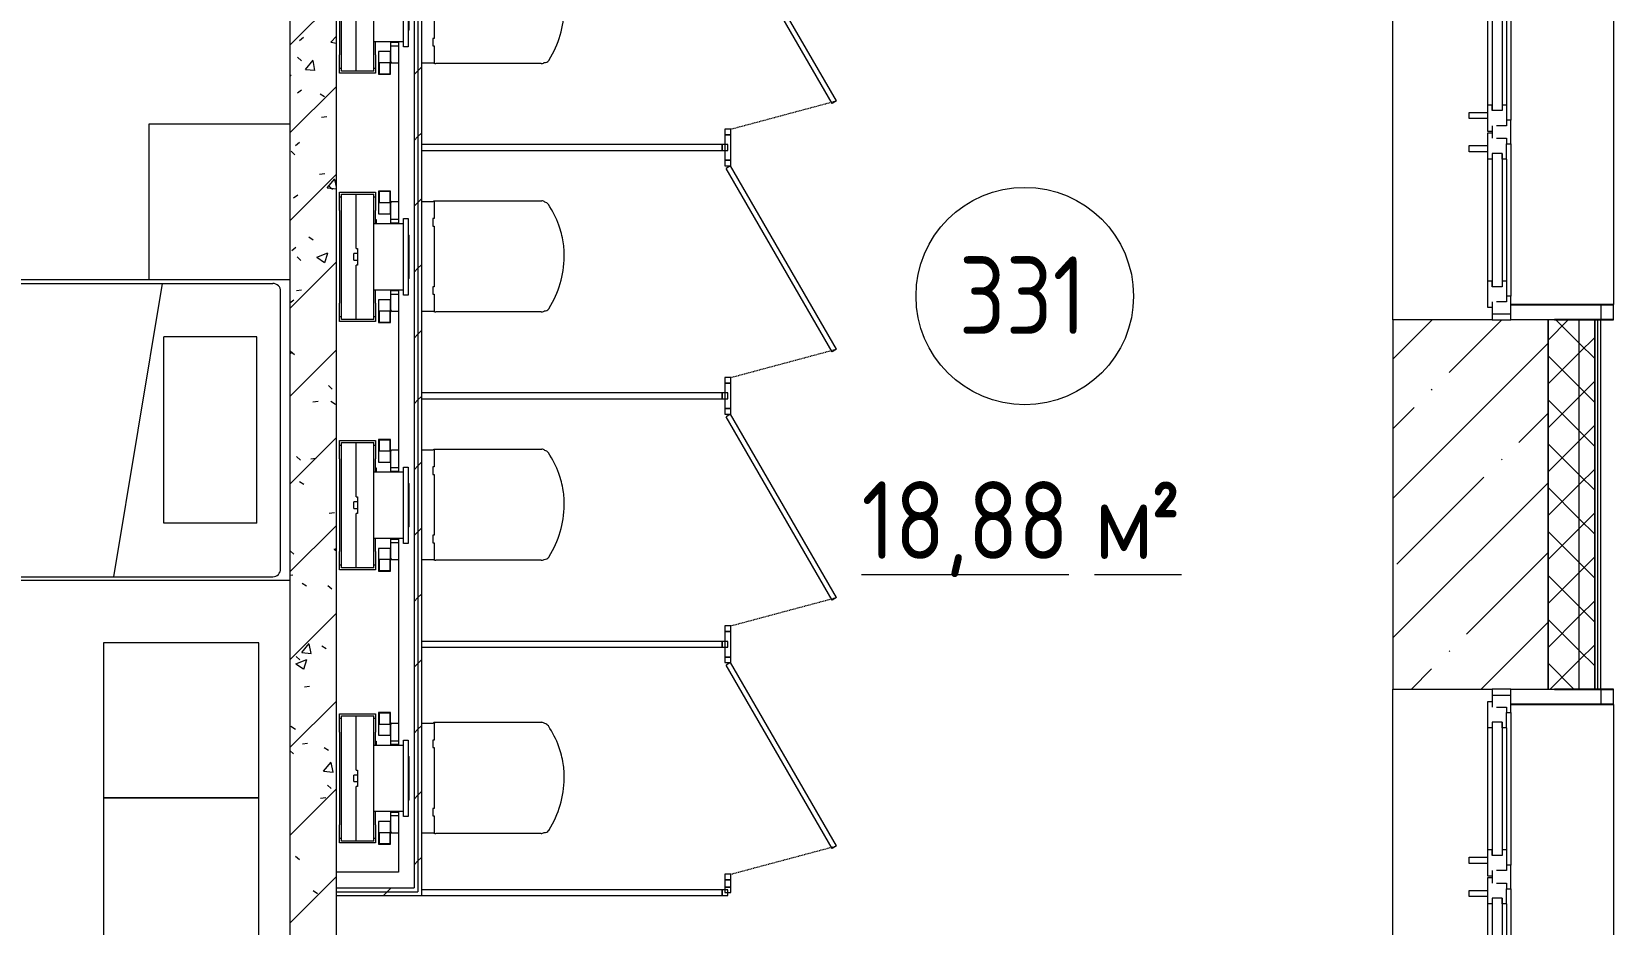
# Model space of a CAD drawing. Header units: millimetres. Extents: x -515342 to 330399, y -224905 to 507333.
# Drawn here: x -278011 to -272920, y 268753 to 271629 of the extents above; entities that cross this region are included whole.
import ezdxf

# ---------------------------------------------------------------- set-up
doc = ezdxf.new("R2010")
doc.units = ezdxf.units.MM
doc.linetypes.add('ASVP_Невидимые', pattern=[5, 3, -2])
doc.layers.get('0').update_dxf_attribs({"lineweight": 0})
for name, color, linetype, lineweight in [('_ Окна', 7, 'Continuous', 0), ('Витраж', 7, 'Continuous', 0), ('Марки помещений', 7, 'Continuous', 0), ('Мебель', 7, 'Continuous', 0), ('Обобщенные модели', 7, 'Continuous', 0), ('Окна', 7, 'Continuous', 0), ('Панели витража', 7, 'Continuous', 0), ('Сантехника', 7, 'Continuous', 0), ('Стены внутренние', 7, 'Continuous', 0), ('Стены наружные', 7, 'Continuous', 0), ('Стены несущие', 7, 'Continuous', 0), ('Стены отделка', 7, 'Continuous', 0), ('Стены перегородки', 7, 'Continuous', 0), ('Стены штриховка', 7, 'Continuous', 0)]:
    doc.layers.add(name, color=color, linetype=linetype, lineweight=lineweight)
doc.styles.add('GOST Common_1', font='', dxfattribs={"width": 0.9, "height": 250})
doc.styles.add('GOST Common_2', font='', dxfattribs={"width": 0.9, "height": 250})
doc.styles.get('GOST Common_1').set_extended_font_data('GOST Common')
doc.styles.get('GOST Common_2').set_extended_font_data('GOST Common')
pattern_1 = [(45, (0, 0), (-70.71068, 70.71068), []), (135, (0, 0), (-70.71068, -70.71068), [])]
pattern_2 = [(45, (-375064.64, 258270.41), (-106.06602, 106.06602), [])]

# ---------------------------------------------------------------- blocks, each defined once
blk = doc.blocks.new('Окно_ПВХ_2Створки_1Фрамуга-верх - АР_Окно_ОП_1820_h_х11700_2ст1фр-в-9696407-О_АР_П_3__6_750_План 3 этажа')
at = {"layer": '_ Окна'}
for p, q in [((-529, 130), (-605, 130)), ((-605, 130), (-605, 70)), ((-585, 70), (-585, 130)), ((-547, 84), (-547, 116)), ((-547, 116), (-529, 116)), ((-529, 116), (-529, 130)), ((-480, 116), (-529, 116)), ((-498, 102), (-498, 70)), ((-480, 102), (-498, 102)), ((-498, 102), (-69, 102)), ((-480, 116), (-480, 102)), ((-87, 116), (-87, 102)), ((-87, 116), (-38, 116)), ((-87, 102), (-69, 102)), ((-69, 102), (-69, 70)), ((38, 130), (-38, 130)), ((-38, 130), (-38, 116)), ((-38, 116), (-20, 116)), ((-20, 116), (-20, 84)), ((20, 84), (20, 116)), ((20, 116), (38, 116)), ((38, 116), (38, 130)), ((87, 116), (38, 116)), ((69, 102), (69, 70)), ((87, 102), (69, 102)), ((69, 102), (498, 102)), ((87, 116), (87, 102)), ((480, 116), (480, 102)), ((480, 116), (529, 116)), ((480, 102), (498, 102)), ((498, 102), (498, 70)), ((529, 130), (529, 116)), ((605, 130), (529, 130)), ((529, 116), (547, 116)), ((547, 116), (547, 84)), ((585, 70), (585, 130)), ((605, 70), (605, 130)), ((-605, 70), (-547, 70)), ((-565, 56), (-565, 70)), ((-480, 56), (-565, 56)), ((-498, 70), (-480, 70)), ((-498, 70), (-69, 70)), ((-480, 70), (-480, 56)), ((-87, 70), (-87, 56)), ((-69, 70), (-87, 70)), ((-2, 56), (-87, 56)), ((-20, 70), (20, 70)), ((-2, 70), (-2, 56)), ((2, 56), (2, 70)), ((87, 56), (2, 56)), ((69, 70), (87, 70)), ((69, 70), (498, 70)), ((87, 70), (87, 56)), ((480, 70), (480, 56)), ((498, 70), (480, 70)), ((565, 56), (480, 56)), ((547, 70), (605, 70)), ((565, 70), (565, 56))]:
    blk.add_line(p, q, dxfattribs=at)
at = {"layer": 'Окна'}
for p, q in [((-529, 130), (-38, 130)), ((-480, 116), (-87, 116)), ((38, 130), (529, 130)), ((87, 116), (480, 116)), ((-87, 56), (-480, 56)), ((-63.5, -4), (-63.5, 56)), ((-43.5, 56), (-43.5, -4)), ((43.5, -4), (43.5, 56)), ((63.5, 56), (63.5, -4)), ((480, 56), (87, 56)), ((-43.5, -4), (-63.5, -4)), ((63.5, -4), (43.5, -4))]:
    blk.add_line(p, q, dxfattribs=at)
blk = doc.blocks.new('Прямоугольный импост - АР_Откос_Металлический_50х330 Белый Левый-9898759-О_АР_П_3__6_750_План 3 этажа')
at = {"layer": 'Витраж'}
blk.add_line((-515, 4442.4), (-515, 5552.4), dxfattribs=at)
blk = doc.blocks.new('Прямоугольный импост - АР_Откос_Металлический_50х330 Белый Левый-V24-О_АР_П_3__6_750_План 3 этажа')
at = {"layer": 'Витраж', "lineweight": 18}
for p, q in [((0, 40), (-50, 40)), ((-50, 40), (-50, -290)), ((-49, -290), (-49, 39)), ((-49, 39), (-1, 39)), ((-1, 39), (-1, -150)), ((0, -150), (0, 40)), ((-1, -150), (0, -150))]:
    blk.add_line(p, q, dxfattribs=at)
blk = doc.blocks.new('Прямоугольный импост - АР_Откос_Металлический_50х330 Коричневый Левый-9899776-О_АР_П_3__6_750_План 3 этажа')
at = {"layer": 'Витраж'}
blk.add_line((-515, 2004.9), (-515, 3114.9), dxfattribs=at)
blk = doc.blocks.new('Прямоугольный импост - АР_Откос_Металлический_50х330 Коричневый Правый-9899919-О_АР_П_3__6_750_План 3 этажа')
at = {"layer": 'Витраж', "lineweight": 18}
for p, q in [((-50, -290), (-50, 40)), ((-50, 40), (0, 40)), ((-1, 39), (-49, 39)), ((-49, 39), (-49, -290)), ((-1, -150), (-1, 39)), ((0, 40), (0, -150)), ((0, -150), (-1, -150))]:
    blk.add_line(p, q, dxfattribs=at)
blk = doc.blocks.new('СД_Люблино_Фасады_rvt-1-О_АР_П_3__6_750_План 3 этажа')
at = {"layer": 'Стены внутренние'}
h = blk.add_hatch(dxfattribs=at)
h.set_pattern_fill('FP_1', color=256, style=0, pattern_type=2)
h.set_pattern_definition([(45, (0, 0), (-224.5064, 224.5064), []), (45, (224.5, 0), (-224.5064, 224.5064), [396.875, -79.375, 3.353, -76.022])])
h.paths.add_polyline_path([(101935, 200), (101935, 1954.4), (101435, 1954.4), (101435, 200)])
h.paths.add_polyline_path([(101769, 3164.4), (101935, 3164.4), (101935, 4334.9), (101435, 4334.9), (101435, 3164.4), (101755.9, 3164.4)])
h.paths.add_polyline_path([(101935, 5544.9), (101935, 6982.9), (101435, 6982.9), (101435, 5544.9), (101815, 5544.9)])
h.paths.add_polyline_path([(101755, 8592.9), (101935, 8592.9), (101935, 10030.8), (101435, 10030.8), (101435, 8592.9), (101724.8, 8592.9)])
h.paths.add_polyline_path([(101935, 11240.8), (101935, 12429.9), (101435, 12429.9), (101435, 11240.8), (101815, 11240.8)])
h.paths.add_polyline_path([(101755, 13639.9), (101935, 13639.9), (101935, 15405), (101435, 15405), (101435, 13639.9), (101724.8, 13639.9)])
at = {"layer": 'Стены наружные'}
h = blk.add_hatch(dxfattribs=at)
h.set_pattern_fill('FP_5', color=256, style=0, pattern_type=2)
h.set_pattern_definition(pattern_1)
h.paths.add_polyline_path([(102035, -450), (102085, -450), (102085, 1954.4), (102035, 1954.4), (102035, -400)])
h.paths.add_polyline_path([(102035, 3164.4), (102085, 3164.4), (102085, 4334.9), (102035, 4334.9), (102035, 3376.9)])
h.paths.add_polyline_path([(102085, 5544.9), (102085, 6982.9), (102035, 6982.9), (102035, 5544.9)])
h.paths.add_polyline_path([(102035, 8592.9), (102085, 8592.9), (102085, 10030.8), (102035, 10030.8), (102035, 8752.3)])
h.paths.add_polyline_path([(102035, 11240.8), (102085, 11240.8), (102085, 12429.9), (102035, 12429.9), (102035, 11260.8)])
h.paths.add_polyline_path([(102035, 13639.9), (102085, 13639.9), (102085, 16005), (102035, 16005), (102035, 13769.3)])
h = blk.add_hatch(dxfattribs=at)
h.set_pattern_fill('FP_5', color=256, style=0, pattern_type=2)
h.set_pattern_definition(pattern_1)
h.paths.add_polyline_path([(101935, -400), (102035, -400), (102035, 1954.4), (101935, 1954.4), (101935, -300)])
h.paths.add_polyline_path([(101980.2, 3164.4), (102035, 3164.4), (102035, 4334.9), (101935, 4334.9), (101935, 3164.4)])
h.paths.add_polyline_path([(101935, 5544.9), (102035, 5544.9), (102035, 6982.9), (101935, 6982.9), (101935, 5885.4)])
h.paths.add_polyline_path([(102035, 8592.9), (102035, 10030.8), (101935, 10030.8), (101935, 8592.9), (101980.2, 8592.9)])
h.paths.add_polyline_path([(102035, 11240.8), (102035, 12429.9), (101935, 12429.9), (101935, 11240.8), (101980.2, 11240.8)])
h.paths.add_polyline_path([(102035, 13639.9), (102035, 15905), (101935, 15905), (101935, 13639.9), (101980.2, 13639.9)])
at = {"layer": 'Стены внутренние'}
for p, q in [((101435, 12429.9), (101435, 13639.9)), ((102105, 12479.1), (102105, 12430.7)), ((101435, 10030.8), (101435, 11240.8)), ((102105, 11240), (102105, 11191.6))]:
    blk.add_line(p, q, dxfattribs=at)
at = {"layer": 'Стены несущие'}
for p, q in [((101435, 12429.9), (101435, 11240.8)), ((101755, 12429.9), (101435, 12429.9)), ((101935, 12429.9), (101815, 12429.9)), ((101935, 11240.8), (101935, 12429.9)), ((101935, 12429.9), (101935, 11240.8)), ((101435, 11240.8), (101755, 11240.8)), ((101815, 11240.8), (101935, 11240.8))]:
    blk.add_line(p, q, dxfattribs=at)
at = {"layer": 'Стены отделка', "lineweight": 9}
for p, q in [((102035, 12429.9), (101935, 12429.9)), ((102085, 12429.9), (102035, 12429.9)), ((102095, 12429.9), (102085, 12429.9)), ((102105, 12429.9), (102095, 12429.9)), ((102105, 11240.8), (102105, 12429.9)), ((101935, 11240.8), (102035, 11240.8)), ((102035, 11240.8), (102085, 11240.8)), ((102085, 11240.8), (102095, 11240.8)), ((102095, 11240.8), (102105, 11240.8))]:
    blk.add_line(p, q, dxfattribs=at)
at = {"layer": 'Стены штриховка'}
for p, q in [((102035, 11240.8), (102035, 12429.9)), ((102085, 11240.8), (102085, 12429.9)), ((102085, 12429.9), (102085, 11240.8)), ((102095, 11240.8), (102095, 12429.9))]:
    blk.add_line(p, q, dxfattribs=at)
at = {"layer": 'Витраж', "lineweight": 9}
for name, p, rotation in [('Прямоугольный импост - АР_Откос_Металлический_50х330 Белый Левый-9898759-О_АР_П_3__6_750_План 3 этажа', (101630, 18032.4), 180), ('Прямоугольный импост - АР_Откос_Металлический_50х330 Белый Левый-V24-О_АР_П_3__6_750_План 3 этажа', (102105, 12429.9), 270.0000000000001), ('Прямоугольный импост - АР_Откос_Металлический_50х330 Коричневый Левый-9899776-О_АР_П_3__6_750_План 3 этажа', (101630, 13195.7), 180)]:
    blk.add_blockref(name, p, dxfattribs=dict(at, rotation=rotation))
at = {"layer": 'Витраж', "lineweight": 9, "extrusion": (0, 0, -1), "rotation": 89.9999999999999}
blk.add_blockref('Прямоугольный импост - АР_Откос_Металлический_50х330 Коричневый Правый-9899919-О_АР_П_3__6_750_План 3 этажа', (-102105, 11240.8), dxfattribs=at)
at = {"layer": 'Окна', "lineweight": 9, "rotation": 269.9999999999997}
for p in [(101685, 13034.9), (101685, 10635.8)]:
    blk.add_blockref('Окно_ПВХ_2Створки_1Фрамуга-верх - АР_Окно_ОП_1820_h_х11700_2ст1фр-в-9696407-О_АР_П_3__6_750_План 3 этажа', p, dxfattribs=at)
blk = doc.blocks.new('Кровать-Больница - 0970 x 2100 мм-V41-О_АР_П_3__6_750_План 3 этажа')
at = {"layer": 'Мебель'}
for p, q in [((-76.5, 1441), (893.5, 1441)), ((-76.5, 1415.6), (-76.5, 1441)), ((893.5, 1415.6), (893.5, 1441)), ((-76.5, -612.3), (-76.5, 1415.6)), ((-76.5, 1415.6), (893.5, 1415.6)), ((893.5, 1415.6), (893.5, -612.3)), ((-63.8, 1339.4), (-63.8, -557.4)), ((-38.4, 1364.8), (855.4, 1364.8)), ((880.8, 1339.4), (880.8, -557.4)), ((880.8, -201.8), (-63.8, -45.1)), ((108.5, -206.6), (708.5, -206.6)), ((108.5, -506.6), (108.5, -206.6)), ((708.5, -506.6), (708.5, -206.6)), ((108.5, -506.6), (708.5, -506.6)), ((-38.4, -582.8), (855.4, -582.8))]:
    blk.add_line(p, q, dxfattribs=at)
for centre, start, end in [((-38.4, 1339.4), 90, 180), ((855.4, 1339.4), 0, 90), ((-38.4, -557.4), 180, 270), ((855.4, -557.4), 270, 0)]:
    blk.add_arc(centre, 25.4, start, end, dxfattribs=at)
blk = doc.blocks.new('Прикроватная тумба - Прикроватная тумба-V42-О_АР_П_3__6_750_План 3 этажа')
at = {"layer": 'Мебель'}
for p, q in [((453.3, 500), (0, 500)), ((0, 500), (0, 0))]:
    blk.add_line(p, q, dxfattribs=at)
blk = doc.blocks.new('Гардероб встроенный - Шкаф для одежды-8739033-О_АР_П_3__6_750_План 3 этажа')
at = {"layer": 'Мебель'}
for p, q in [((500, 0), (0, 0)), ((0, 0), (0, -500)), ((500, -500), (500, 0)), ((0, -500), (500, -500))]:
    blk.add_line(p, q, dxfattribs=at)
blk = doc.blocks.new('Прямоугольный импост - ASVP_ПерегородкаСантехническая_Профиль_18х19мм-9051963-О_АР_П_3__6_750_План 3 этажа')
at = {"layer": 'Витраж'}
for p, q in [((-18, -9.5), (-18, 9.5)), ((-18, 9.5), (0, 9.5)), ((0, 9.5), (0, -9.5)), ((0, -9.5), (-18, -9.5))]:
    blk.add_line(p, q, dxfattribs=at)
blk = doc.blocks.new('ASVP_ПерегородкаСантехническая_Панель - ASVP_ПанельСантехническая_ЛДСП16мм-9055729-О_АР_П_3__6_750_План 3 этажа')
at = {"layer": 'Панели витража'}
for p, q in [((41, 9.5), (-41, 9.5)), ((-41, 9.5), (-41, -9.5)), ((41, -9.5), (41, 9.5)), ((-41, -9.5), (41, -9.5))]:
    blk.add_line(p, q, dxfattribs=at)
blk = doc.blocks.new('Прямоугольный импост - ASVP_ПерегородкаСантехническая_Профиль_18х19мм-8960592-О_АР_П_3__6_750_План 3 этажа')
at = {"layer": 'Витраж'}
for p, q in [((-9, -9.5), (-9, 9.5)), ((-9, 9.5), (9, 9.5)), ((9, 9.5), (9, -9.5)), ((9, -9.5), (-9, -9.5))]:
    blk.add_line(p, q, dxfattribs=at)
blk = doc.blocks.new('ASVP_ПерегородкаСантехническая_Дверь - ASVP_ДверьСантехническая_Л-8882368-О_АР_П_3__6_750_План 3 этажа')
at = {"layer": 'Панели витража'}
for p, q in [((249.6, 349), (-341, 8)), ((257.6, 335.1), (-333, -5.9)), ((249.6, 349), (257.6, 335.1)), ((-341, 8), (-333, -5.9))]:
    blk.add_line(p, q, dxfattribs=at)
at = {"layer": 'Панели витража', "linetype": 'ASVP_Невидимые'}
blk.add_line((341, 8), (249.6, 349), dxfattribs=at)
blk = doc.blocks.new('ASVP_ПерегородкаСантехническая_Панель - ASVP_ПанельСантехническая_ЛДСП16мм-10234703-О_АР_П_3__6_750_План 3 этажа')
at = {"layer": 'Панели витража'}
for p, q in [((11.5, 9.5), (-11.5, 9.5)), ((-11.5, 9.5), (-11.5, -9.5)), ((11.5, -9.5), (11.5, 9.5)), ((-11.5, -9.5), (11.5, -9.5))]:
    blk.add_line(p, q, dxfattribs=at)
blk = doc.blocks.new('ASVP_ПерегородкаСантехническая_Панель - ASVP_ПанельСантехническая_ЛДСП16мм-10234680-О_АР_П_3__6_750_План 3 этажа')
at = {"layer": 'Панели витража'}
for p, q in [((487, 9.5), (-480, 9.5)), ((487, -9.5), (487, 9.5)), ((-480, -9.5), (487, -9.5))]:
    blk.add_line(p, q, dxfattribs=at)
blk = doc.blocks.new('Прямоугольный импост - ASVP_ПерегородкаСантехническая_Профиль_18х19мм-8833908-О_АР_П_3__6_750_План 3 этажа')
at = {"layer": 'Витраж'}
for p, q in [((-18, -9.5), (-18, 9.5)), ((-18, 9.5), (0, 9.5)), ((0, 9.5), (0, -9.5)), ((0, -9.5), (-18, -9.5))]:
    blk.add_line(p, q, dxfattribs=at)
blk = doc.blocks.new('ВК_01_Инсталляция с унитазом Geberit - 400_74_Geberit_Duofix_H112_Sigma_12_cm_ready_for_support_handles-V107-О_АР_П_3__6_750_План 3 этажа')
at = {"layer": 'Обобщенные модели'}
for p, q in [((-180.8, 139.6), (-180.8, 486.2)), ((177.5, 483.4), (177.5, 144.5)), ((-178.2, 140.3), (-180.8, 142.9)), ((-178.4, 100), (-178.4, 136.8)), ((-175.1, 139.6), (-123.3, 139.6)), ((-123.3, 139.6), (-123.3, 135.7)), ((-123.3, 135.7), (-99.2, 135.7)), ((-99.2, 139.7), (96.6, 139.7)), ((-99.2, 135.7), (-99.2, 139.7)), ((96.6, 139.7), (96.7, 135.7)), ((96.7, 135.7), (120.7, 135.7)), ((120.7, 139.6), (172.1, 139.6)), ((120.7, 135.7), (120.7, 139.6)), ((176, 138), (176, 100)), ((-178.4, 3.7), (-178.4, 25)), ((176, 25), (176, 3.9)), ((-117.5, 0), (-173.6, 0)), ((-106, 0), (-112.5, 0)), ((112.5, 0), (106, 0)), ((170.8, 0), (117.9, 0))]:
    blk.add_line(p, q, dxfattribs=at)
for centre, radius, start, end in [((-2.4, 262.9), 295.5, 109.7095, 124.2905), ((-2.4, 262.9), 295.5, 98.8546, 109.7095), ((-4.2, 274.7), 283.5, 89.1454, 98.8546), ((-4.8, 234.1), 324.1, 58.3185, 89.1454), ((-1.6, 260.9), 299.9, 55.727, 56.1515), ((-153.9, 480.3), 27.5, 145.709, 167.6438), ((-158.2, 491.4), 18.9, 124.2905, 166.4098), ((157.8, 494.9), 16.7, 354.8478, 55.727), ((159.4, 483.4), 18.1, 0, 33.7419), ((-174.9, 142.1), 6.37, 203.3465, 236.2364), ((-175.3, 145.6), 6.04, 240.6989, 271.3011), ((172.1, 147.1), 7.56, 270, 312.5733), ((162.6, 144.5), 14.9, 334.3734, 0), ((-173.9, 4.6), 4.61, 190.3363, 274.2576), ((171.3, 4.7), 4.78, 263.3401, 350.6599)]:
    blk.add_arc(centre, radius, start, end, dxfattribs=at)
at = {"layer": 'Сантехника', "lineweight": 18}
for p, q in [((-123, 56), (123, 56)), ((-123, 41), (-123, 56)), ((70.2, 59), (-70.3, 59)), ((-70.3, 56), (-70.3, 58.7)), ((70.2, 58.7), (70.2, 56)), ((123, 56), (123, 41)), ((123, 41), (-123, 41)), ((-120, 25), (-120, 0)), ((-112.5, 0), (-117.5, 0)), ((-110, 0), (-110, 25)), ((-106, 41), (-106, -55)), ((106, -55), (106, 41)), ((110, 25), (110, 0)), ((118, 0), (112.5, 0)), ((120, 0), (120, 25)), ((-139, -0.5), (-212, -0.5)), ((-212, -0.5), (-212, -39.5)), ((-212, -39.5), (-139, -39.5)), ((-175, -2.5), (-210, -2.5)), ((-210, -2.5), (-210, -37.5)), ((-210, -37.5), (-175, -37.5)), ((-208, -49), (-197.5, -49)), ((-208, -165), (-208, -49)), ((-197.5, -49), (-192.5, -49)), ((-192.5, -49), (-192.5, -55)), ((-192.5, -49), (-189.2, -49)), ((-189.2, -49), (-149.2, -49)), ((-175, -37.5), (-175, -2.5)), ((-106, -49), (-149.2, -49)), ((-139, -39.5), (-139, -0.5)), ((-120, -47), (-106, -47)), ((-120, -49), (-120, -47)), ((149.2, -49), (106, -49)), ((212, -0.5), (139, -0.5)), ((139, -0.5), (139, -39.5)), ((139, -39.5), (212, -39.5)), ((149.2, -49), (189.2, -49)), ((210, -2.5), (175, -2.5)), ((175, -2.5), (175, -37.5)), ((175, -37.5), (210, -37.5)), ((189.2, -49), (192.5, -49)), ((192.5, -55), (192.5, -49)), ((192.5, -49), (197.5, -49)), ((197.5, -49), (208, -49)), ((208, -49), (208, -165)), ((210, -37.5), (210, -2.5)), ((212, -39.5), (212, -0.5)), ((-201.8, -112), (-201.8, -55)), ((201.8, -55), (-201.8, -55)), ((201.8, -55), (201.8, -112)), ((-201.8, -159), (-201.8, -112)), ((-26.5, -112), (-201.8, -112)), ((-26.5, -112), (-26.5, -107)), ((-26.5, -107), (26.5, -107)), ((-10.5, -107), (-10.5, -119.5)), ((-10.5, -119.5), (-10.1, -119.5)), ((10.5, -119.5), (-10.5, -119.5)), ((10.1, -119.5), (10.5, -119.5)), ((10.5, -119.5), (10.5, -107)), ((26.5, -107), (26.5, -112)), ((201.8, -112), (26.5, -112)), ((201.8, -112), (201.8, -159)), ((-197.5, -165), (-208, -165)), ((201.8, -159), (-201.8, -159)), ((-192.5, -165), (-197.5, -165)), ((-194.2, -165), (-191.9, -165)), ((-192.5, -159), (-192.5, -165)), ((-189.2, -165), (-192.5, -165)), ((-149.2, -165), (-189.2, -165)), ((-149.2, -165), (149.2, -165)), ((189.2, -165), (149.2, -165)), ((192.5, -165), (189.2, -165)), ((191.9, -165), (194.2, -165)), ((192.5, -165), (192.5, -159)), ((197.5, -165), (192.5, -165)), ((208, -165), (197.5, -165))]:
    blk.add_line(p, q, dxfattribs=at)
blk = doc.blocks.new('ВК_01_Инсталляция с унитазом Geberit - 400_74_Geberit_Duofix_H112_Sigma_12_cm_ready_for_support_handles-V108-О_АР_П_3__6_750_План 3 этажа')
at = {"layer": 'Обобщенные модели'}
for p, q in [((-180.8, 139.6), (-180.8, 486.2)), ((177.5, 483.4), (177.5, 144.5)), ((-178.2, 140.3), (-180.8, 142.9)), ((-178.4, 100), (-178.4, 136.8)), ((-175.1, 139.6), (-123.3, 139.6)), ((-123.3, 139.6), (-123.3, 135.7)), ((-123.3, 135.7), (-99.2, 135.7)), ((-99.2, 139.7), (96.6, 139.7)), ((-99.2, 135.7), (-99.2, 139.7)), ((96.6, 139.7), (96.7, 135.7)), ((96.7, 135.7), (120.7, 135.7)), ((120.7, 139.6), (172.1, 139.6)), ((120.7, 135.7), (120.7, 139.6)), ((176, 138), (176, 100)), ((-178.4, 3.7), (-178.4, 25)), ((176, 25), (176, 3.9)), ((-117.5, 0), (-173.6, 0)), ((-106, 0), (-112.5, 0)), ((112.5, 0), (106, 0)), ((170.8, 0), (117.5, 0))]:
    blk.add_line(p, q, dxfattribs=at)
for centre, radius, start, end in [((-2.4, 262.9), 295.5, 109.7095, 124.2905), ((-2.4, 262.9), 295.5, 98.8546, 109.7095), ((-4.2, 274.7), 283.5, 89.1454, 98.8546), ((-4.8, 234.1), 324.1, 58.3185, 89.1454), ((-1.6, 260.9), 299.9, 55.727, 56.1515), ((-153.9, 480.3), 27.5, 145.709, 167.6438), ((-158.2, 491.4), 18.9, 124.2905, 166.4098), ((157.8, 494.9), 16.7, 354.8478, 55.727), ((159.4, 483.4), 18.1, 0, 33.7419), ((-174.9, 142.1), 6.37, 203.3465, 236.2364), ((-175.3, 145.6), 6.04, 240.6989, 271.3011), ((172.1, 147.1), 7.56, 270, 312.5733), ((162.6, 144.5), 14.9, 334.3734, 0), ((-173.9, 4.6), 4.61, 190.3363, 274.2576), ((171.3, 4.7), 4.78, 263.3401, 350.6599)]:
    blk.add_arc(centre, radius, start, end, dxfattribs=at)
at = {"layer": 'Сантехника', "lineweight": 18}
for p, q in [((-123, 56), (123, 56)), ((-123, 41), (-123, 56)), ((70.2, 59), (-70.3, 59)), ((-70.3, 56), (-70.3, 58.7)), ((70.2, 58.7), (70.2, 56)), ((123, 56), (123, 41)), ((123, 41), (-123, 41)), ((-120, 25), (-120, 0)), ((-112.5, 0), (-117.5, 0)), ((-110, 0), (-110, 25)), ((-106, 41), (-106, -55)), ((106, -55), (106, 41)), ((110, 25), (110, 0)), ((117.5, 0), (112.5, 0)), ((120, 0), (120, 25)), ((-139, -0.5), (-212, -0.5)), ((-212, -0.5), (-212, -39.5)), ((-212, -39.5), (-139, -39.5)), ((-175, -2.5), (-210, -2.5)), ((-210, -2.5), (-210, -37.5)), ((-210, -37.5), (-175, -37.5)), ((-208, -49), (-197.5, -49)), ((-208, -165), (-208, -49)), ((-197.5, -49), (-192.5, -49)), ((-192.5, -49), (-192.5, -55)), ((-192.5, -49), (-189.2, -49)), ((-189.2, -49), (-149.2, -49)), ((-175, -37.5), (-175, -2.5)), ((-106, -49), (-149.2, -49)), ((-139, -39.5), (-139, -0.5)), ((-120, -47), (-106, -47)), ((-120, -49), (-120, -47)), ((149.2, -49), (106, -49)), ((212, -0.5), (139, -0.5)), ((139, -0.5), (139, -39.5)), ((139, -39.5), (212, -39.5)), ((149.2, -49), (189.2, -49)), ((210, -2.5), (175, -2.5)), ((175, -2.5), (175, -37.5)), ((175, -37.5), (210, -37.5)), ((189.2, -49), (192.5, -49)), ((192.5, -55), (192.5, -49)), ((192.5, -49), (197.5, -49)), ((197.5, -49), (208, -49)), ((208, -49), (208, -165)), ((210, -37.5), (210, -2.5)), ((212, -39.5), (212, -0.5)), ((-201.8, -112), (-201.8, -55)), ((201.8, -55), (-201.8, -55)), ((201.8, -55), (201.8, -112)), ((-201.8, -159), (-201.8, -112)), ((-26.5, -112), (-201.8, -112)), ((-26.5, -112), (-26.5, -107)), ((-26.5, -107), (26.5, -107)), ((-10.5, -107), (-10.5, -119.5)), ((-10.5, -119.5), (-10.1, -119.5)), ((10.5, -119.5), (-10.5, -119.5)), ((10.1, -119.5), (10.5, -119.5)), ((10.5, -119.5), (10.5, -107)), ((26.5, -107), (26.5, -112)), ((201.8, -112), (26.5, -112)), ((201.8, -112), (201.8, -159)), ((-197.5, -165), (-208, -165)), ((201.8, -159), (-201.8, -159)), ((-192.5, -165), (-197.5, -165)), ((-194.2, -165), (-191.9, -165)), ((-192.5, -159), (-192.5, -165)), ((-189.2, -165), (-192.5, -165)), ((-149.2, -165), (-189.2, -165)), ((-149.2, -165), (149.2, -165)), ((189.2, -165), (149.2, -165)), ((192.5, -165), (189.2, -165)), ((191.9, -165), (194.2, -165)), ((192.5, -165), (192.5, -159)), ((197.5, -165), (192.5, -165)), ((208, -165), (197.5, -165))]:
    blk.add_line(p, q, dxfattribs=at)
blk = doc.blocks.new('ASVP_Марка_Помещение_ДваЗначения - Номер Площадь-685795-О_АР_П_3__6_750_План 3 этажа')
at = {"layer": 'Марки помещений'}
blk.add_circle((0, 0), 3.5, dxfattribs=at)

msp = doc.modelspace()

# ---------------------------------------------------------------- hatches: boundary and pattern name
at = {"layer": 'Стены внутренние'}
h = msp.add_hatch(dxfattribs=at)
h.set_pattern_fill('FP_2', color=256, style=0, pattern_type=2)
h.set_pattern_definition([(45, (-375064.64, 258270.41), (-141.42136, 141.42136), [])])
h.paths.add_polyline_path([(-277171.61, 267665.4137), (-277029.6354, 267665.4137), (-277029.6354, 273675.4137), (-277179.6354, 273675.4137), (-277179.6354, 267665.4137)])
h = msp.add_hatch(dxfattribs=at)
h.set_pattern_fill('FP_3', color=256, style=0, pattern_type=2)
h.set_pattern_definition([(50, (-375064.64, 258270.4), (364.3679, -31.8783), [38.1, -419.1]), (355, (-375064.64, 258270.4), (-70.4859, 382.1133), [30.48, -335.28]), (100.451, (-375034.27, 258267.76), (293.885, 350.2334), [32.38, -356.18]), (46.184, (-375064.64, 258372), (542.1585, -84.0858), [57.15, -628.65]), (96.636, (-375019.46, 258365), (474.805, 494.8554), [48.57, -534.27]), (351.184, (-375064.64, 258372), (474.8102, 494.85), [45.72, -502.92]), (21, (-375013.84, 258346.6), (303.2285, -204.5305), [38.1, -419.1]), (326, (-375013.84, 258346.6), (123.6039, 368.376), [30.48, -335.28]), (71.451, (-374988.57, 258329.57), (426.8341, 163.8427), [32.38, -356.18]), (37.5, (-375064.64, 258270.41), (6.17665, 169.11015), [16.764, -314.452, 16.764, -323.596, -336.55]), (37.5, (-375064.64, 258270.41), (6.17665, 169.11015), [-671.576, 16.764, -319.786]), (7.5, (-375064.64, 258270.41), (133.63888, 200.3615), [16.764, -177.292, 16.764, -306.832, -128.27]), (7.5, (-375064.64, 258270.41), (133.63888, 200.3615), [-517.652, 16.764, -111.506]), (327.5, (-375177.92, 258270.41), (271.18182, -11.45836), [16.764, -110.236, 16.764, -379.476, -525.78]), (327.5, (-375177.92, 258270.41), (271.18182, -11.45836), [-523.24, 16.764, -509.016]), (317.5, (-375228.72, 258270.41), (296.2585, 50.85285), [16.764, -148.336, 16.764, -246.38, -373.38]), (317.5, (-375228.72, 258270.41), (296.2585, 50.85285), [-428.244, 16.764, -356.616])])
h.paths.add_polyline_path([(-277171.61, 267665.4137), (-277029.6354, 267665.4137), (-277029.6354, 273675.4137), (-277179.6354, 273675.4137), (-277179.6354, 267665.4137)])
h = msp.add_hatch(dxfattribs=at)
h.set_pattern_fill('FP_6', color=256, style=0, pattern_type=2)
h.set_pattern_definition(pattern_2)
h.paths.add_polyline_path([(-276767.1354, 268858.4137), (-276767.1354, 273223.145), (-276779.6354, 273223.145), (-276779.6354, 268858.4137)])
h.paths.add_polyline_path([(-276767.672, 273469.145), (-276767.1354, 273469.145), (-276767.1354, 273675.4137), (-276779.6354, 273675.4137), (-276779.6354, 273469.145)])
h = msp.add_hatch(dxfattribs=at)
h.set_pattern_fill('FP_6', color=256, style=0, pattern_type=2)
h.set_pattern_definition(pattern_2)
h.paths.add_polyline_path([(-276754.6354, 268845.9137), (-276754.6354, 273675.4137), (-276767.1354, 273675.4137), (-276767.1354, 273469.145), (-276764.6354, 273469.145), (-276764.6354, 273416.395), (-276761.972, 273416.395), (-276761.972, 273275.895), (-276764.6354, 273275.895), (-276764.6354, 273223.145), (-276767.1354, 273223.145), (-276767.1354, 268845.9137)])
h = msp.add_hatch(dxfattribs=at)
h.set_pattern_fill('FP_6', color=256, style=0, pattern_type=2)
h.set_pattern_definition(pattern_2)
h.paths.add_polyline_path([(-277029.6354, 268858.4137), (-276779.6354, 268858.4137), (-276779.6354, 268870.9137), (-277029.6354, 268870.9137)])
h = msp.add_hatch(dxfattribs=at)
h.set_pattern_fill('FP_6', color=256, style=0, pattern_type=2)
h.set_pattern_definition(pattern_2)
h.paths.add_polyline_path([(-277029.6354, 268845.9137), (-276767.1354, 268845.9137), (-276767.1354, 268858.4137), (-277029.6354, 268858.4137)])

# ---------------------------------------------------------------- linework, layer by layer
at = {"layer": 'Стены отделка'}
for p, q in [((-276754.6354, 268845.9137), (-276754.6354, 273675.4137)), ((-276829.6354, 271597.4137), (-276829.6354, 271009.4137)), ((-276829.6354, 270797.4137), (-276829.6354, 270209.4137)), ((-276829.6354, 269997.4137), (-276829.6354, 269329.4137)), ((-276829.6354, 269117.4137), (-276829.6354, 268920.9137)), ((-276829.6354, 268920.9137), (-277029.6354, 268920.9137)), ((-277029.6354, 268845.9137), (-276754.6354, 268845.9137))]:
    msp.add_line(p, q, dxfattribs=at)
at = {"layer": 'Стены перегородки'}
for p, q in [((-277179.6354, 273675.4137), (-277179.6354, 267665.4137)), ((-277029.6354, 267665.4137), (-277029.6354, 273675.4137))]:
    msp.add_line(p, q, dxfattribs=at)
at = {"layer": 'Стены штриховка'}
for p, q in [((-276779.6354, 273223.145), (-276779.6354, 268870.9137)), ((-276767.1354, 273223.145), (-276767.1354, 268858.4137)), ((-277029.6354, 268870.9137), (-276779.6354, 268870.9137)), ((-277029.6354, 268858.4137), (-276767.1354, 268858.4137))]:
    msp.add_line(p, q, dxfattribs=at)

# ---------------------------------------------------------------- block references
msp.add_blockref('СД_Люблино_Фасады_rvt-1-О_АР_П_3__6_750_План 3 этажа', (-375064.6354, 258270.4137))
at = {"layer": 'Витраж', "extrusion": (0, 0, -1)}
for name, p, rotation in [('Прямоугольный импост - ASVP_ПерегородкаСантехническая_Профиль_18х19мм-8960592-О_АР_П_3__6_750_План 3 этажа', (275769.6354, 271305.4137), 269.9999999999994), ('Прямоугольный импост - ASVP_ПерегородкаСантехническая_Профиль_18х19мм-8833908-О_АР_П_3__6_750_План 3 этажа', (275769.6354, 271255.4137), 180), ('Прямоугольный импост - ASVP_ПерегородкаСантехническая_Профиль_18х19мм-8960592-О_АР_П_3__6_750_План 3 этажа', (275769.6354, 271205.4137), 269.9999999999994), ('Прямоугольный импост - ASVP_ПерегородкаСантехническая_Профиль_18х19мм-8960592-О_АР_П_3__6_750_План 3 этажа', (275769.6354, 270505.4137), 269.9999999999994), ('Прямоугольный импост - ASVP_ПерегородкаСантехническая_Профиль_18х19мм-8833908-О_АР_П_3__6_750_План 3 этажа', (275769.6354, 270455.4137), 180), ('Прямоугольный импост - ASVP_ПерегородкаСантехническая_Профиль_18х19мм-8960592-О_АР_П_3__6_750_План 3 этажа', (275769.6354, 270405.4137), 269.9999999999994), ('Прямоугольный импост - ASVP_ПерегородкаСантехническая_Профиль_18х19мм-8960592-О_АР_П_3__6_750_План 3 этажа', (275769.6354, 269705.4137), 269.9999999999994), ('Прямоугольный импост - ASVP_ПерегородкаСантехническая_Профиль_18х19мм-8833908-О_АР_П_3__6_750_План 3 этажа', (275769.6354, 269655.4137), 180), ('Прямоугольный импост - ASVP_ПерегородкаСантехническая_Профиль_18х19мм-8960592-О_АР_П_3__6_750_План 3 этажа', (275769.6354, 269605.4137), 269.9999999999994), ('Прямоугольный импост - ASVP_ПерегородкаСантехническая_Профиль_18х19мм-8960592-О_АР_П_3__6_750_План 3 этажа', (275769.6354, 268905.4137), 269.9999999999994), ('Прямоугольный импост - ASVP_ПерегородкаСантехническая_Профиль_18х19мм-8833908-О_АР_П_3__6_750_План 3 этажа', (275769.6354, 268855.4137), 180), ('Прямоугольный импост - ASVP_ПерегородкаСантехническая_Профиль_18х19мм-9051963-О_АР_П_3__6_750_План 3 этажа', (275769.6354, 268855.4137), 269.9999999999994)]:
    msp.add_blockref(name, p, dxfattribs=dict(at, rotation=rotation))
at = {"layer": 'Марки помещений', "xscale": 99.99999999999993, "yscale": 99.99999999999993, "zscale": 99.99999999999993}
msp.add_blockref('ASVP_Марка_Помещение_ДваЗначения - Номер Площадь-685795-О_АР_П_3__6_750_План 3 этажа', (-274814.0017, 270777.0965), dxfattribs=at)
at = {"layer": 'Мебель'}
for name, p in [('Прикроватная тумба - Прикроватная тумба-V42-О_АР_П_3__6_750_План 3 этажа', (-277632.9658, 270830.4137)), ('Гардероб встроенный - Шкаф для одежды-8739033-О_АР_П_3__6_750_План 3 этажа', (-277779.6354, 269660.4137)), ('Гардероб встроенный - Шкаф для одежды-8739033-О_АР_П_3__6_750_План 3 этажа', (-277779.6354, 269160.4137))]:
    msp.add_blockref(name, p, dxfattribs=at)
at = {"layer": 'Мебель', "rotation": 90.00000000000007}
msp.add_blockref('Кровать-Больница - 0970 x 2100 мм-V41-О_АР_П_3__6_750_План 3 этажа', (-277791.9723, 269936.9318), dxfattribs=at)
at = {"layer": 'Панели витража', "rotation": 270.0000000000006}
for name, p in [('ASVP_ПерегородкаСантехническая_Дверь - ASVP_ДверьСантехническая_Л-8882368-О_АР_П_3__6_750_План 3 этажа', (-275769.6354, 271655.4137)), ('ASVP_ПерегородкаСантехническая_Панель - ASVP_ПанельСантехническая_ЛДСП16мм-9055729-О_АР_П_3__6_750_План 3 этажа', (-275769.6354, 271255.4137)), ('ASVP_ПерегородкаСантехническая_Дверь - ASVP_ДверьСантехническая_Л-8882368-О_АР_П_3__6_750_План 3 этажа', (-275769.6354, 270855.4137)), ('ASVP_ПерегородкаСантехническая_Панель - ASVP_ПанельСантехническая_ЛДСП16мм-9055729-О_АР_П_3__6_750_План 3 этажа', (-275769.6354, 270455.4137)), ('ASVP_ПерегородкаСантехническая_Дверь - ASVP_ДверьСантехническая_Л-8882368-О_АР_П_3__6_750_План 3 этажа', (-275769.6354, 270055.4137)), ('ASVP_ПерегородкаСантехническая_Панель - ASVP_ПанельСантехническая_ЛДСП16мм-9055729-О_АР_П_3__6_750_План 3 этажа', (-275769.6354, 269655.4137)), ('ASVP_ПерегородкаСантехническая_Дверь - ASVP_ДверьСантехническая_Л-8882368-О_АР_П_3__6_750_План 3 этажа', (-275769.6354, 269255.4137)), ('ASVP_ПерегородкаСантехническая_Панель - ASVP_ПанельСантехническая_ЛДСП16мм-10234703-О_АР_П_3__6_750_План 3 этажа', (-275769.6354, 268884.9137))]:
    msp.add_blockref(name, p, dxfattribs=at)
at = {"layer": 'Панели витража'}
for p in [(-276274.6354, 271255.4137), (-276274.6354, 270455.4137), (-276274.6354, 269655.4137), (-276274.6354, 268855.4137)]:
    msp.add_blockref('ASVP_ПерегородкаСантехническая_Панель - ASVP_ПанельСантехническая_ЛДСП16мм-10234680-О_АР_П_3__6_750_План 3 этажа', p, dxfattribs=at)
at = {"layer": 'Сантехника', "rotation": 270.0000000000002}
for name, p in [('ВК_01_Инсталляция с унитазом Geberit - 400_74_Geberit_Duofix_H112_Sigma_12_cm_ready_for_support_handles-V108-О_АР_П_3__6_750_План 3 этажа', (-276854.6354, 271703.4137)), ('ВК_01_Инсталляция с унитазом Geberit - 400_74_Geberit_Duofix_H112_Sigma_12_cm_ready_for_support_handles-V107-О_АР_П_3__6_750_План 3 этажа', (-276854.6354, 270903.4137)), ('ВК_01_Инсталляция с унитазом Geberit - 400_74_Geberit_Duofix_H112_Sigma_12_cm_ready_for_support_handles-V108-О_АР_П_3__6_750_План 3 этажа', (-276854.6354, 270103.4137)), ('ВК_01_Инсталляция с унитазом Geberit - 400_74_Geberit_Duofix_H112_Sigma_12_cm_ready_for_support_handles-V108-О_АР_П_3__6_750_План 3 этажа', (-276854.6354, 269223.4137))]:
    msp.add_blockref(name, p, dxfattribs=at)

# ---------------------------------------------------------------- texts
at = {"layer": 'Марки помещений', "char_height": 250, "attachment_point": 1}
for s, insert, width, style in [('331', (-275026.4089, 270904.8216), 526.708687, 'GOST Common_1'), ('\\L18,88 ', (-275339.5952, 270180.2911), 909.113625, 'GOST Common_1'), ('\\L\\fGOST Common|b0|i0|c238|p34|;\\W.9;\\L²', (-274410.9077, 270180.2911), 165.949312, 'GOST Common_2'), ('\\L\\fGOST Common|b0|i0|c204|p34|;\\W.9;\\Lм', (-274589.5014, 270180.2911), 216.455625, 'GOST Common_1')]:
    msp.add_mtext(s, dxfattribs=dict(at, insert=insert, width=width, style=style))

doc.saveas('drawing.dxf')
